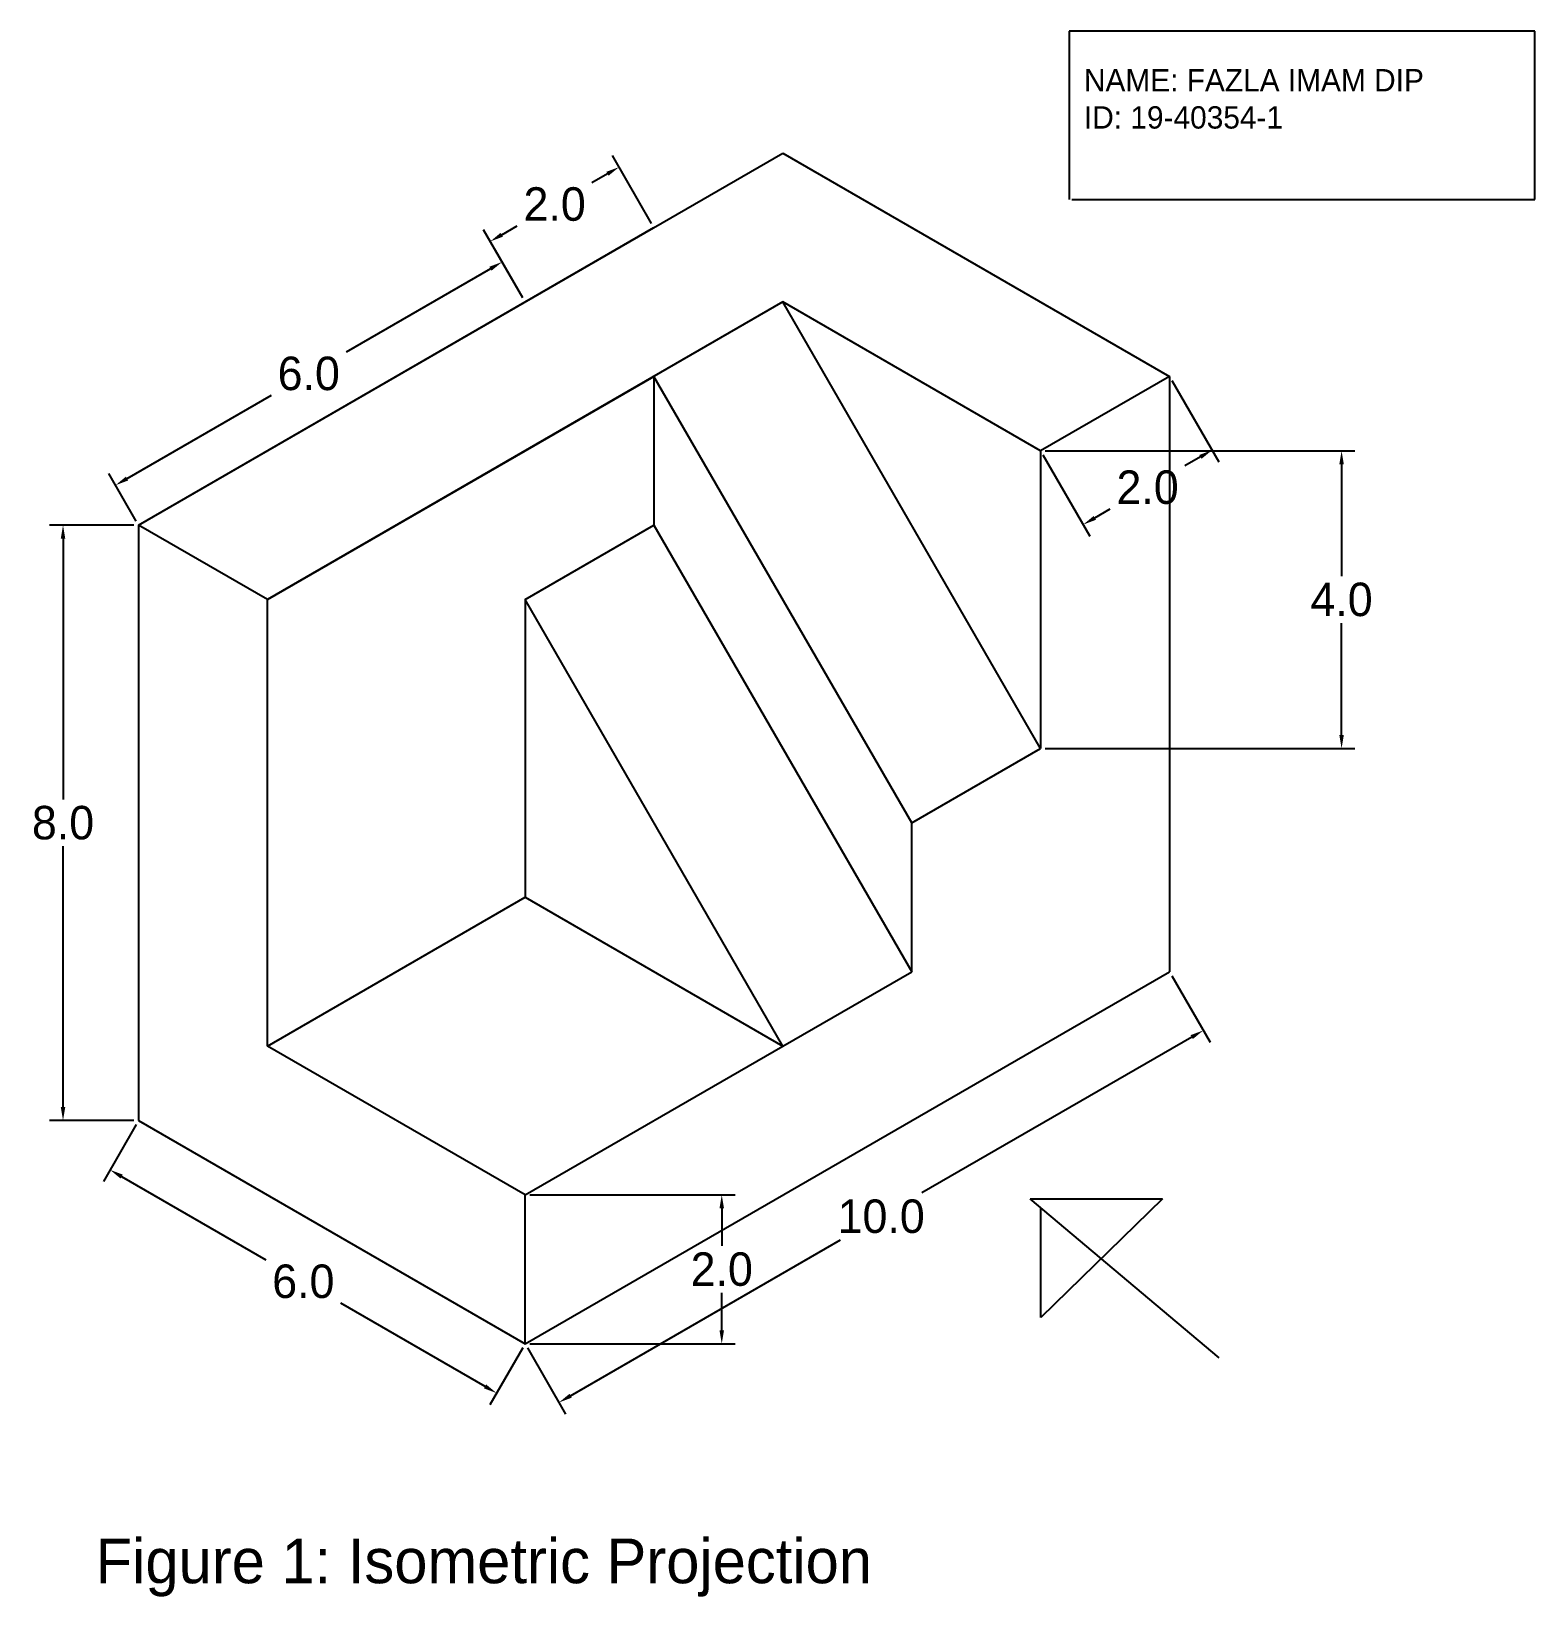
# Model space of a CAD drawing. Header units: inches. Extents: x 18.9 to 39.1, y 8.9 to 30.
import ezdxf

# ---------------------------------------------------------------- set-up
doc = ezdxf.new("R2010")
doc.units = ezdxf.units.IN
doc.header["$MEASUREMENT"] = 0
doc.dimstyles.get("Standard").update_dxf_attribs({"dimtxt": 0.45, "dimasz": 0.18, "dimexe": 0.18, "dimexo": 0.0625, "dimgap": 0.09, "dimtad": 0, "dimtih": 1, "dimtoh": 1, "dimdec": 1, "dimzin": 0, "dimdsep": 46, "dimtxsty": 'Standard', "dimcen": 0.09, "dimadec": 0, "dimazin": 0, "dimtfac": 1, "dimtdec": 1, "dimtofl": 0, "dimtmove": 0, "dimatfit": 3, "dimfxl": 1, "dimtolj": 1, "dimtzin": 0, "dimarcsym": 0})

# ---------------------------------------------------------------- blocks, each defined once
blk = doc.blocks.new('*D4')
at = {"color": 0, "lineweight": -2}
for p, q in [((34.218, 17.291), (34.733, 16.4)), ((34.487, 16.466), (30.858, 14.371)), ((26.138, 11.646), (29.767, 13.741)), ((25.558, 12.291), (26.072, 11.4))]:
    blk.add_line(p, q, dxfattribs=at)
at = {"color": 0}
for points in [[(34.472, 16.492), (34.502, 16.44), (34.643, 16.556)], [(26.123, 11.672), (26.153, 11.62), (25.982, 11.556)]]:
    blk.add_solid(points, dxfattribs=at)
at = {"layer": 'Defpoints', "color": 0}
for p in [(34.187, 17.345), (34.643, 16.556), (25.527, 12.345)]:
    blk.add_point(p, dxfattribs=at)
at = {"color": 0, "insert": (30.313, 14.056), "char_height": 0.45, "attachment_point": 5}
blk.add_mtext('\\A1;10.0', dxfattribs=at)
blk = doc.blocks.new('*D5')
at = {"color": 0, "lineweight": -2}
for p, q in [((20.299, 15.291), (19.858, 14.526)), ((20.104, 14.592), (22.043, 13.472)), ((24.988, 11.772), (23.048, 12.892)), ((25.496, 12.291), (25.054, 11.526))]:
    blk.add_line(p, q, dxfattribs=at)
at = {"color": 0}
for points in [[(20.119, 14.618), (20.089, 14.566), (19.948, 14.682)], [(25.003, 11.798), (24.973, 11.746), (25.144, 11.682)]]:
    blk.add_solid(points, dxfattribs=at)
at = {"layer": 'Defpoints', "color": 0}
for p in [(20.331, 15.345), (25.527, 12.345), (25.144, 11.682)]:
    blk.add_point(p, dxfattribs=at)
at = {"color": 0, "insert": (22.546, 13.182), "char_height": 0.45, "attachment_point": 5}
blk.add_mtext('\\A1;6.0', dxfattribs=at)
blk = doc.blocks.new('*D7')
at = {"color": 0, "lineweight": -2}
for p, q in [((34.218, 25.291), (34.85, 24.197)), ((32.486, 24.291), (33.118, 23.197)), ((34.604, 24.263), (34.396, 24.143)), ((33.184, 23.443), (33.391, 23.563))]:
    blk.add_line(p, q, dxfattribs=at)
at = {"color": 0}
for points in [[(34.589, 24.289), (34.619, 24.237), (34.76, 24.353)], [(33.169, 23.469), (33.199, 23.417), (33.028, 23.353)]]:
    blk.add_solid(points, dxfattribs=at)
at = {"layer": 'Defpoints', "color": 0}
for p in [(34.187, 25.345), (32.455, 24.345), (34.76, 24.353)]:
    blk.add_point(p, dxfattribs=at)
at = {"color": 0, "insert": (33.894, 23.853), "char_height": 0.45, "attachment_point": 5}
blk.add_mtext('\\A1;2.0', dxfattribs=at)
blk = doc.blocks.new('*D8')
at = {"color": 0, "lineweight": -2}
for p, q in [((32.517, 24.345), (36.681, 24.345)), ((36.501, 24.165), (36.501, 22.66)), ((36.501, 20.525), (36.501, 22.03)), ((32.517, 20.345), (36.681, 20.345))]:
    blk.add_line(p, q, dxfattribs=at)
at = {"color": 0}
for points in [[(36.471, 24.165), (36.531, 24.165), (36.501, 24.345)], [(36.471, 20.525), (36.531, 20.525), (36.501, 20.345)]]:
    blk.add_solid(points, dxfattribs=at)
at = {"layer": 'Defpoints', "color": 0}
for p in [(32.455, 24.345), (32.455, 20.345), (36.501, 20.345)]:
    blk.add_point(p, dxfattribs=at)
at = {"color": 0, "insert": (36.501, 22.345), "char_height": 0.45, "attachment_point": 5}
blk.add_mtext('\\A1;4.0', dxfattribs=at)
blk = doc.blocks.new('*D12')
at = {"color": 0, "lineweight": -2}
for p, q in [((25.496, 26.4), (25.127, 27.038)), ((25.061, 26.792), (23.122, 25.672)), ((20.177, 23.972), (22.117, 25.092)), ((20.299, 23.4), (19.931, 24.038))]:
    blk.add_line(p, q, dxfattribs=at)
at = {"color": 0}
for points in [[(25.046, 26.818), (25.076, 26.766), (25.217, 26.882)], [(20.162, 23.998), (20.192, 23.946), (20.021, 23.882)]]:
    blk.add_solid(points, dxfattribs=at)
at = {"layer": 'Defpoints', "color": 0}
for p in [(25.217, 26.882), (25.527, 26.345), (20.331, 23.345)]:
    blk.add_point(p, dxfattribs=at)
at = {"color": 0, "insert": (22.619, 25.382), "char_height": 0.45, "attachment_point": 5}
blk.add_mtext('\\A1;6.0', dxfattribs=at)
blk = doc.blocks.new('*D13')
at = {"color": 0, "lineweight": -2}
for p, q in [((20.268, 23.345), (19.136, 23.345)), ((19.316, 23.165), (19.316, 19.66)), ((19.316, 15.525), (19.316, 19.03)), ((20.268, 15.345), (19.136, 15.345))]:
    blk.add_line(p, q, dxfattribs=at)
at = {"color": 0}
for points in [[(19.286, 23.165), (19.346, 23.165), (19.316, 23.345)], [(19.286, 15.525), (19.346, 15.525), (19.316, 15.345)]]:
    blk.add_solid(points, dxfattribs=at)
at = {"layer": 'Defpoints', "color": 0}
for p in [(19.316, 23.345), (20.331, 23.345), (20.331, 15.345)]:
    blk.add_point(p, dxfattribs=at)
at = {"color": 0, "insert": (19.316, 19.345), "char_height": 0.45, "attachment_point": 5}
blk.add_mtext('\\A1;8.0', dxfattribs=at)
blk = doc.blocks.new('*D14')
at = {"color": 0, "lineweight": -2}
for p, q in [((27.228, 27.4), (26.7, 28.314)), ((26.634, 28.068), (26.426, 27.948)), ((25.213, 27.248), (25.421, 27.368)), ((25.496, 26.4), (24.968, 27.314))]:
    blk.add_line(p, q, dxfattribs=at)
at = {"color": 0}
for points in [[(26.619, 28.094), (26.649, 28.042), (26.79, 28.158)], [(25.198, 27.274), (25.228, 27.222), (25.058, 27.158)]]:
    blk.add_solid(points, dxfattribs=at)
at = {"layer": 'Defpoints', "color": 0}
for p in [(26.79, 28.158), (27.259, 27.345), (25.527, 26.345)]:
    blk.add_point(p, dxfattribs=at)
at = {"color": 0, "insert": (25.924, 27.658), "char_height": 0.45, "attachment_point": 5}
blk.add_mtext('\\A1;2.0', dxfattribs=at)
blk = doc.blocks.new('*D15')
at = {"color": 0, "lineweight": -2}
for p, q in [((25.589, 14.345), (28.35, 14.345)), ((28.17, 14.165), (28.17, 13.66)), ((28.17, 12.525), (28.17, 13.03)), ((25.589, 12.345), (28.35, 12.345))]:
    blk.add_line(p, q, dxfattribs=at)
at = {"color": 0}
for points in [[(28.14, 14.165), (28.2, 14.165), (28.17, 14.345)], [(28.14, 12.525), (28.2, 12.525), (28.17, 12.345)]]:
    blk.add_solid(points, dxfattribs=at)
at = {"layer": 'Defpoints', "color": 0}
for p in [(25.527, 14.345), (28.17, 14.345), (25.527, 12.345)]:
    blk.add_point(p, dxfattribs=at)
at = {"color": 0, "insert": (28.17, 13.345), "char_height": 0.45, "attachment_point": 5}
blk.add_mtext('\\A1;2.0', dxfattribs=at)

msp = doc.modelspace()

# ---------------------------------------------------------------- linework, layer by layer
for p, q in [((39.097, 29.982), (32.839, 29.982)), ((32.839, 29.982), (32.839, 27.721)), ((39.097, 27.721), (39.097, 29.982)), ((20.331, 23.345), (28.991, 28.345)), ((28.991, 28.345), (34.187, 25.345)), ((32.876, 27.721), (39.097, 27.721)), ((25.527, 26.345), (27.259, 27.345)), ((20.331, 23.345), (25.527, 26.345)), ((28.991, 26.345), (22.063, 22.345)), ((32.455, 24.345), (28.991, 26.345)), ((32.455, 20.345), (28.991, 26.345)), ((25.527, 24.345), (27.259, 25.345)), ((30.723, 19.345), (27.259, 25.345)), ((27.259, 25.345), (27.259, 23.345)), ((34.187, 25.345), (32.455, 24.345)), ((34.187, 25.345), (34.187, 17.345)), ((22.063, 22.345), (25.527, 24.345)), ((32.455, 24.345), (32.455, 20.345)), ((22.063, 22.345), (20.331, 23.345)), ((20.331, 23.345), (20.331, 15.345)), ((20.331, 23.345), (20.331, 17.345)), ((25.527, 22.345), (27.259, 23.345)), ((27.259, 23.345), (30.723, 17.345)), ((22.063, 16.345), (22.063, 22.345)), ((28.991, 16.345), (25.527, 22.345)), ((25.527, 22.345), (25.527, 18.345)), ((30.723, 19.345), (32.455, 20.345)), ((30.723, 17.345), (30.723, 19.345)), ((22.063, 16.345), (25.527, 18.345)), ((25.527, 18.345), (28.991, 16.345)), ((25.527, 12.345), (34.187, 17.345)), ((28.991, 16.345), (30.723, 17.345)), ((25.527, 14.345), (22.063, 16.345)), ((25.527, 14.345), (28.991, 16.345)), ((20.331, 15.345), (25.527, 12.345)), ((25.527, 12.345), (25.527, 14.345)), ((34.854, 12.156), (32.315, 14.294)), ((32.315, 14.294), (34.093, 14.294)), ((34.093, 14.294), (32.461, 12.699)), ((32.461, 12.699), (32.461, 14.172))]:
    msp.add_line(p, q)

# ---------------------------------------------------------------- texts
for s, height, p in [('NAME: FAZLA IMAM DIP ', 0.3, (33.038, 29.175)), ('ID: 19-40354-1', 0.3, (33.038, 28.675)), ('Figure 1: Isometric Projection', 0.6, (19.755, 9.127))]:
    msp.add_text(s, height=height).set_placement(p)

# ---------------------------------------------------------------- dimensions: what is measured, and where the dimension line sits
for p1, p2, distance, picture, middle in [((25.527, 26.345), (27.259, 27.345), 0.938, '*D14', (25.924, 27.658)), ((20.331, 23.345), (25.527, 26.345), 0.619, '*D12', (22.619, 25.382)), ((32.455, 24.345), (34.187, 25.345), -1.146, '*D7', (33.894, 23.853)), ((32.455, 24.345), (32.455, 20.345), 4.046, '*D8', (36.501, 22.345)), ((20.331, 15.345), (20.331, 23.345), 1.015, '*D13', (19.316, 19.345)), ((25.527, 12.345), (34.187, 17.345), -0.911, '*D4', (30.313, 14.056)), ((20.331, 15.345), (25.527, 12.345), -0.766, '*D5', (22.546, 13.182)), ((25.527, 12.345), (25.527, 14.345), -2.643, '*D15', (28.17, 13.345))]:
    dim = msp.add_aligned_dim(p1=p1, p2=p2, distance=distance, dimstyle='Standard')
    dim.commit()
    dim.dimension.update_dxf_attribs({"geometry": picture, "text_midpoint": middle})

doc.saveas('drawing.dxf')
